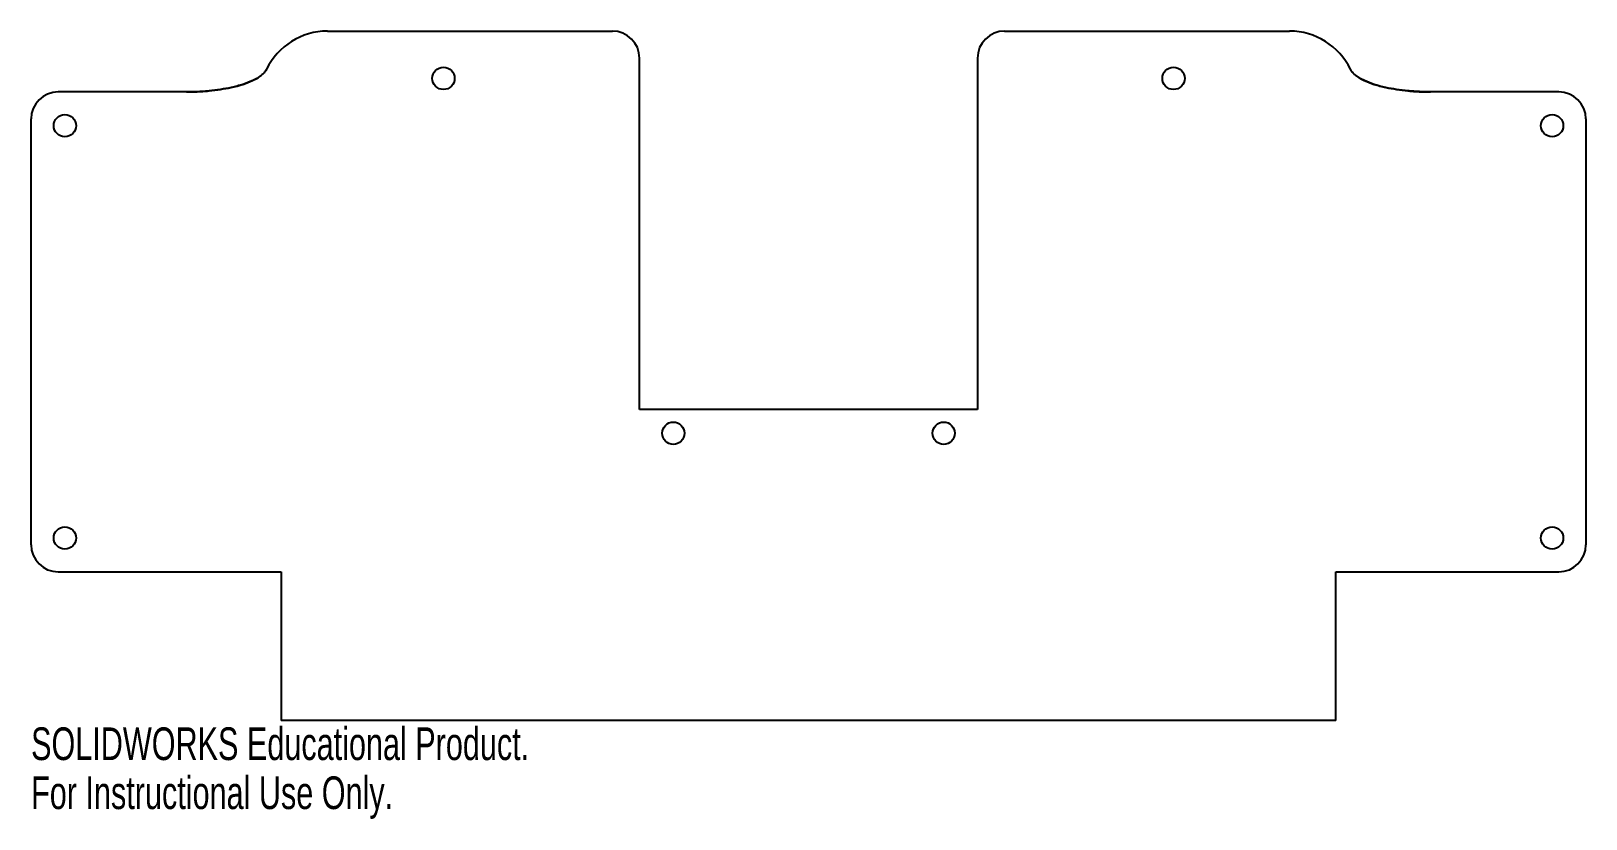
# Model space of a CAD drawing. Header units: millimetres. Extents: x 0 to 230, y -117 to 0.
import ezdxf

# ---------------------------------------------------------------- set-up
doc = ezdxf.new("R2010")
doc.units = ezdxf.units.MM
doc.styles.add('SLDTEXTSTYLE0', font='TXT', dxfattribs={"width": 0.7})

msp = doc.modelspace()

# ---------------------------------------------------------------- linework, layer by layer
at = {"color": 7, "linetype": 'Continuous', "lineweight": 25}
for p, q in [((43.84, 0), (86, 0)), ((144, 0), (186.16, 0)), ((90, -56), (90, -4)), ((140, -4), (140, -56)), ((23, -9), (4, -9)), ((226, -9), (207, -9)), ((0, -76), (0, -13)), ((230, -13), (230, -76)), ((140, -56), (90, -56)), ((4, -80), (37, -80)), ((37, -80), (37, -102)), ((193, -102), (193, -80)), ((193, -80), (226, -80)), ((193, -102), (37, -102))]:
    msp.add_line(p, q, dxfattribs=at)
for centre in [(61, -7), (61, -7), (169, -7), (169, -7), (5, -14), (5, -14), (225, -14), (225, -14), (95, -59.5), (95, -59.5), (135, -59.5), (135, -59.5), (5, -75), (5, -75), (225, -75), (225, -75)]:
    msp.add_circle(centre, 1.65, dxfattribs=at)
for centre, radius, start, end in [((43.84, -10), 10, 90, 154.1386), ((86, -4), 4, 0, 90), ((144, -4), 4, 90, 180), ((186.16, -10), 10, 25.8614, 90), ((4, -13), 4, 90, 180), ((226, -13), 4, 0, 90), ((4, -76), 4, 180, 270), ((226, -76), 4, 270, 0)]:
    msp.add_arc(centre, radius, start, end, dxfattribs=at)
for points, knots in [([(34.85, -5.64), (34.83, -5.68), (34.79, -5.76), (34.72, -5.87), (34.63, -5.99), (34.54, -6.1), (34.44, -6.21), (34.32, -6.32), (34.05, -6.57), (33.55, -6.93), (32.59, -7.43), (31.27, -7.93), (29.67, -8.35), (27.99, -8.65), (26.53, -8.83), (25.23, -8.94), (24.12, -8.99), (23.37, -9), (23, -9)], [0, 0, 0, 0, 0.010298, 0.020958, 0.032029, 0.043553, 0.055569, 0.06811, 0.081206, 0.142344, 0.213425, 0.33547, 0.476603, 0.603294, 0.737929, 0.824272, 0.911599, 1, 1, 1, 1]), ([(23, -9), (23.19, -9), (23.56, -9), (24.12, -8.98), (24.68, -8.96), (25.24, -8.93), (25.79, -8.89), (26.72, -8.81), (28, -8.65), (29.67, -8.35), (31.27, -7.93), (32.59, -7.43), (33.54, -6.93), (34.08, -6.55), (34.41, -6.25), (34.59, -6.05), (34.74, -5.85), (34.81, -5.71), (34.85, -5.64)], [0, 0, 0, 0, 0.0444716, 0.0886613, 0.1325802, 0.1762393, 0.2196501, 0.2628239, 0.3975535, 0.5243074, 0.6644331, 0.7857355, 0.8573023, 0.9188129, 0.9413626, 0.9622805, 0.9817504, 1, 1, 1, 1]), ([(207, -9), (206.81, -9), (206.44, -9), (205.88, -8.98), (205.32, -8.96), (204.76, -8.93), (204.21, -8.89), (203.28, -8.81), (202, -8.65), (200.33, -8.35), (198.73, -7.93), (197.41, -7.43), (196.46, -6.93), (195.92, -6.55), (195.59, -6.25), (195.41, -6.05), (195.26, -5.85), (195.19, -5.71), (195.15, -5.64)], [0, 0, 0, 0, 0.0444716, 0.0886613, 0.1325802, 0.1762393, 0.2196501, 0.2628239, 0.3975535, 0.5243074, 0.6644331, 0.7857355, 0.8573023, 0.9188129, 0.9413626, 0.9622805, 0.9817504, 1, 1, 1, 1]), ([(195.15, -5.64), (195.17, -5.68), (195.21, -5.76), (195.28, -5.87), (195.37, -5.99), (195.46, -6.1), (195.56, -6.21), (195.68, -6.32), (195.95, -6.57), (196.45, -6.93), (197.41, -7.43), (198.73, -7.93), (200.33, -8.35), (202.01, -8.65), (203.47, -8.83), (204.77, -8.94), (205.88, -8.99), (206.63, -9), (207, -9)], [0, 0, 0, 0, 0.010298, 0.020958, 0.032029, 0.043553, 0.055569, 0.06811, 0.081206, 0.142344, 0.213425, 0.33547, 0.476603, 0.603294, 0.737929, 0.824272, 0.911599, 1, 1, 1, 1])]:
    msp.add_open_spline(points, degree=3, knots=knots, dxfattribs=at)

# ---------------------------------------------------------------- texts
at = {"color": 7, "linetype": 'Continuous', "char_height": 4.8336, "attachment_point": 1, "style": 'SLDTEXTSTYLE0'}
for s, insert in [('SOLIDWORKS Educational Product.', (0, -103.02)), ('For Instructional Use Only.', (0, -110.27))]:
    msp.add_mtext(s, dxfattribs=dict(at, insert=insert))

doc.saveas('drawing.dxf')
